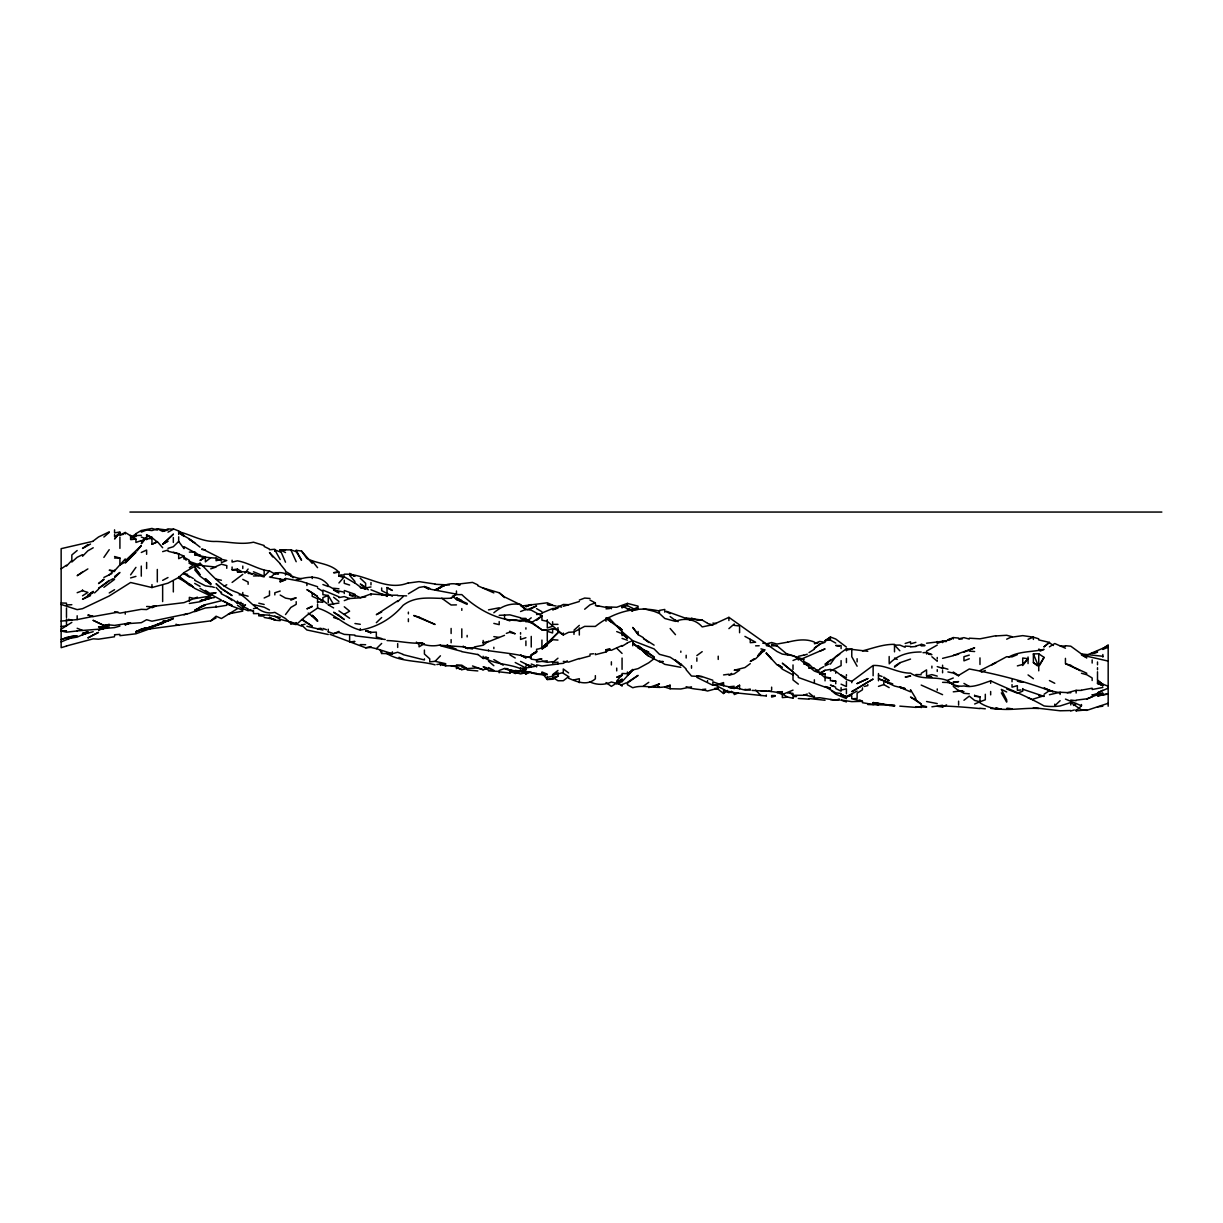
<?xml version="1.0" encoding="UTF-8"?>
<svg xmlns="http://www.w3.org/2000/svg" width="1223" height="1223" viewBox="0 0 1223 1223"><rect width="100%" height="100%" fill="white"/><g stroke="black" fill="none" stroke-linecap="round" stroke-linejoin="round"><path stroke-width="1.5" d="M1039.626 665.281L1044.075 657.408L1038.74 653.785L1033.389 653.908L1033.389 662.637L1037.394 665.801M1044.075 657.408L1038.74 665.893L1033.389 662.637M103.879 557.398L109.229 549.677M830.402 664.12L835.737 656.583L846.423 648.74L867.795 651.293M130.601 574.841L135.936 567.365M285.509 614.558L290.86 607.434L296.195 604.345L296.195 601.67M244.921 573.205L248.116 569.031M137.007 550.992L141.287 545.58L125.25 560.837M1028.054 658.723L1022.718 665.48L1022.718 658.005L1028.054 658.723L1022.718 664.471L1017.368 665.893M119.915 532.402L114.565 538.991L119.915 532.586M338.939 582.974L344.274 576.813L354.96 583.157M632.75 670.112L622.064 681.624L616.713 683.535M125.25 561.969L133.261 554.157M125.25 558.942L114.565 570.805L109.229 570.224L114.565 571.523M632.75 669.394L627.399 675.218L632.75 669.929L638.085 668.629L648.771 662.759L654.106 658.662L654.106 657.47M758.81 654.274L760.951 651.951M66.485 566.066L71.836 560.424L71.836 554.967L77.171 550.518M557.963 632.536C551.313 638.559 546.345 648.221 536.591 649.275L536.591 652.012L531.241 655.039L536.591 651.355L531.241 655.039L536.591 652.195L531.241 654.917M424.412 650.055L424.412 654.03L429.747 658.83L429.747 661.857L435.098 661.322L440.433 655.803M757.74 655.559L763.626 651.064M82.522 556.266L87.857 550.809L93.208 547.782M114.565 577.868L119.915 572.471L114.565 576.507M557.963 632.903L541.927 647.976L541.927 640.072M330.027 634.324L365.646 647.793L370.982 647.441L376.332 648.679L381.668 643.466M253.467 571.768L264.153 576.155L269.488 570.988L274.823 573.893L278.385 573.939M376.332 622.69L381.668 617.523M760.951 653.617L755.615 658.784L750.265 661.444L754.27 658.693M1060.112 700.687L1054.761 705.839L1054.761 704.127M162.644 544.281L173.33 534.252L162.644 544.281L167.994 541.132L162.644 544.097M541.927 648.098L547.277 643.053M1076.133 709.523L1076.133 710.838L1081.468 705.793L1081.468 704.54M94.538 592.91L98.543 589.211M397.689 601.67L403.04 596.748M573.984 630.227L579.32 625.366M270.818 577.501C279.532 565.989 291.013 578.448 301.546 578.586M557.963 640.072L552.613 639.66L541.927 649.046L547.277 645.484L541.927 648.205M71.836 562.03L77.171 557.275L82.522 554.661M541.927 647.793L545.932 644.231M109.229 574.841L114.565 570.163M103.879 537.035L109.229 532.402M119.915 635.685L135.936 633.789L151.958 628.026L146.622 629.341L210.723 620.856L216.074 616.224L221.409 618.532L237.43 608.687M728.908 628.622L734.243 623.99L734.243 625.366L739.579 626.008M232.095 582.438L242.781 574.367M541.927 661.276L547.277 662.285L552.613 661.689L552.613 662.759L557.963 658.188M125.25 563.1L135.936 552.353L125.25 562.259M103.879 579.121L98.543 583.57L103.879 579.656M622.064 681.624L622.064 679.254L616.713 683.703L616.713 681.028L622.064 674.806L616.713 677.236L622.064 675.463L622.064 673.491L627.399 673.674L632.75 669.929M584.67 609.222L590.006 604.819L595.356 602.924L595.356 603.872M1049.426 642.396L1044.075 646.784L1049.426 642.396L1038.74 639.904M536.591 620.367L541.927 616.04M830.402 660.023L825.051 664.303L839.742 654.198M814.365 648.511L819.716 644.292L814.365 648.037M557.963 670.464L552.613 674.622L552.613 676.288L547.277 677.297M963.953 700.259L969.289 696.116L974.639 700.443L979.975 701.757L985.31 699.785L985.31 694.267M221.409 560.96L216.074 558.116L210.723 557.749L205.388 561.846L205.388 556.924L194.702 554.783L194.702 552.062L189.351 552.108M568.634 672.91L563.299 668.981L563.299 673.323L568.634 676.64L563.299 680.737L557.963 680.737L553.943 678.199M714.66 688.748L718.222 689.344L723.557 693.502L727.563 690.429M889.167 663.829C897.575 654.764 909.3 651.859 921.209 652.012M894.502 667.208L899.838 663.111M93.208 541.009L98.543 536.973L109.229 531.867M111.905 573.541L103.879 577.455M109.229 580.849L98.543 588.446L109.229 580.375M114.565 579.366L103.879 587.315M451.119 598.169L456.454 594.133L451.119 598.169C434.761 599.499 417.364 594.271 403.04 605.354C392.109 618.303 377.066 627.353 360.296 630.105C344.259 625.993 333.115 612.433 317.567 608.091L306.881 615.322L296.195 624.586L290.86 623.638L285.509 618.532L274.823 612.356C258.282 616.254 250.073 598.72 237.43 592.589C221.424 587.422 211.503 574.535 200.037 563.207L184.016 572.593L178.68 577.455L167.994 583.157L151.958 587.544L130.601 582.5L109.229 595.983L82.522 608.687L77.171 609.635L61.15 604.468M488.512 641.204L483.161 645.24L474.264 646.967M527.235 620.856L531.241 617.814M499.198 671.84L509.884 673.078L512.544 671.091M93.208 591.412L87.857 595.326L93.208 591.58M696.85 655.574L702.185 651.66M750.265 663.646L744.929 667.559L734.243 670.235L739.579 670.173L734.243 673.858L728.908 675.218L731.568 673.414M1073.458 705.488L1076.133 703.531L1081.468 705.793M71.836 622.385L61.15 629.157M87.857 544.632L82.522 548.439L90.533 544.036M627.399 683.061L638.085 675.402L627.399 682.342L627.399 684.712L632.75 687.739C645.071 683.749 657.882 690.506 670.143 685.247L670.143 688.748L680.829 688.992L691.499 686.852M846.423 647.089L835.737 639.018L830.402 637L825.051 640.791L830.402 639.598L825.051 640.669L830.402 637.351M131.931 536.698L135.936 533.885M141.287 541.132L146.622 537.401L141.287 543.624L146.622 536.866L146.622 539.71M408.375 593.782L419.061 587.437L424.412 586.536L428.417 588.813M595.356 653.617L595.356 654.687L606.027 651.951L610.048 649.153M825.051 670.296L819.716 673.017L819.716 674.026L825.051 670.296L830.402 669.394L835.737 671.305L846.423 679.499L851.774 681.333L873.13 665.48C885.926 664.808 897.529 673.231 910.524 673.139C921.943 680.875 935.901 675.585 947.917 680.798A18.758 18.758 0 0 0 963.953 685.965C973.309 688.06 982.008 683.581 990.661 680.859C1008.639 689.13 1026.861 696.101 1044.075 705.961A60.401 60.401 0 0 0 1060.112 705.961L1070.782 702.522L1081.468 709.936L1086.819 710.364L1108.176 703.286M61.15 568.848L66.485 565.179M82.522 571.997L77.171 575.681L87.857 568.909M162.644 622.446L165.319 620.611L151.958 627.491L141.287 630.044L145.292 627.949L135.936 631.71L141.287 629.631M547.277 643.344L552.613 639.66M643.436 686.027L648.771 682.342M937.246 645.071L926.56 651.125M1044.075 694.267L1049.426 690.598L1060.112 692.784M189.351 567.732L194.702 564.109L194.702 565.225L200.037 568.557M242.781 604.116L237.43 601.915L242.781 606.837L245.456 605.033M958.603 675.402L969.289 668.981C996.531 674.072 1023.361 680.814 1049.426 690.598M205.388 556.924L200.037 560.486L205.388 557.214L210.723 557.749M894.502 666.321L899.838 662.759L910.524 659.075M809.03 652.608L814.365 649.168M921.209 673.323L926.56 669.883L926.56 675.57M991.991 664.624L1006.682 656.705L1012.033 656.873L1017.368 654.626M82.522 595.8L87.857 592.421L82.522 590.694L77.171 592.712M93.208 592.589L82.522 599.301L90.533 595.647M616.713 683L611.378 686.378L606.027 682.572M801.019 659.228L825.051 648.863L819.716 651.355M119.915 533.304L114.565 536.622L114.565 534.482M269.488 576.981L280.174 579.06L280.174 581.796L285.509 578.464L301.546 581.491L317.567 586.719M567.304 660.848L563.299 663.34L557.963 663.768M622.064 646.31L627.399 642.992M867.795 682.037L857.109 688.625M857.109 691.071L846.423 696.713L841.088 694.74L846.423 697.064L851.774 695.046L846.423 696.758L841.088 694.74M1049.426 646.845L1054.761 643.527L1065.447 648.205M109.229 592.956L114.565 589.685M436.428 589.822C443.169 584.777 451.822 581.873 460.016 585.083L456.454 584.288L472.491 582.393L477.826 584.884M245.456 604.819L242.781 606.425L248.116 608.916L248.116 610.338L253.467 610.934L253.467 613.61L258.802 613.61L258.802 615.918L264.153 615.628L260.591 615.505M424.412 643.634L419.061 646.845L419.061 644.704L416.386 642.075M493.847 612.769C501.659 606.226 510.327 602.694 520.57 604.529L525.905 609.39L531.241 610.17L541.927 615.979L541.927 620.199L547.277 621.33L563.299 634.92L568.634 632.306L573.984 631.955L584.67 626.375L595.356 626.421C613.686 611.775 636.495 605.706 659.457 611.057M622.064 645.484L611.378 650.284L606.027 649.749L606.027 651.951M739.579 685.247L734.243 688.457L728.908 687.326L734.243 688.457L739.579 685.247L739.579 688.748L744.929 690.062L750.265 689.053M436.428 589.731L445.768 584.64L440.433 586.719L443.995 585.97M344.274 614.267L349.625 611.179L344.274 606.776M568.634 678.245C577.118 681.975 587.193 686.042 595.356 678.841L595.356 675.631M119.915 564.995L123.92 562.718M557.963 672.482L557.963 676.227L552.613 679.254L547.277 679.545L542.997 674.087M855.779 689.39L851.774 691.652L873.13 679.071L869.125 681.303M110.559 580.099L113.235 578.617M224.084 586.245L226.759 584.762M556.618 673.047L552.613 675.279L563.299 672.543M991.991 664.746L995.996 662.514L979.975 670.586M167.994 532.173L173.33 529.269L167.994 528.902L162.644 531.394L157.308 528.84L151.958 530.568L146.622 529.972L141.287 532.112M210.723 620.856L216.074 617.936M731.568 691.27L728.908 692.722L723.557 690.292L723.557 693.502M1108.176 688.152L1097.505 692.845L1102.84 690.292M162.644 580.375L167.994 577.516M150.628 607.434L146.622 609.574L141.287 609.329L119.915 613.136L114.565 611.714M197.377 597.16L184.016 602.633L151.958 606.547L151.958 607.785L155.963 606.058M541.927 615.979L531.241 622.752L521.9 620.214M819.716 668.813L823.721 666.673M937.246 706.267L942.581 707.032L946.587 704.891M523.23 669.852L520.57 671.244L515.219 670.418L515.219 671.595L509.884 669.929L509.884 673.078M654.106 686.669L659.457 683.886L648.771 687.571M768.075 691.026L776.972 692.31L782.323 694.511L793.008 690.124M830.402 671.06L841.088 665.602L841.088 660.619M151.958 544.281L157.308 542.018L151.958 537.631L151.958 544.281L157.308 541.544L162.644 547.721M204.042 605.095L200.037 607.143L205.388 604.697L221.409 600.722M397.689 600.845L376.332 614.68L381.668 612.066M618.058 681.303L622.064 679.254M312.217 606.195L306.881 608.855L312.217 606.669M531.241 608.626L536.591 605.951L527.235 609.65M760.951 652.547L763.626 651.202M184.016 559.125L184.016 556.098L178.68 558.697L178.68 553.958L167.994 551.221L167.994 550.044L162.644 551.634M87.857 632.429L77.171 637.107L66.485 638.956L71.836 637.473L61.15 641.922M135.936 632.062L141.287 629.448L135.936 631.588M162.644 622.813L166.649 620.856M114.565 529.849L114.565 532.876L119.915 531.99L119.915 535.017L125.25 532.464L135.936 539.114L130.601 539.465L130.601 535.261M103.879 627.017L98.543 626.91L103.879 627.323L109.229 624.77L103.879 625.473L93.208 620.367L103.879 625.473L109.229 625.473M128.812 623.226L125.25 623.822L141.287 622.69L146.622 619.725L151.958 621.208L189.351 613.365L198.707 609.727M825.051 665.847L829.056 663.921M167.994 620.428L151.958 626.252M264.153 598.001L269.488 595.509L269.488 590.999M1006.682 639.186L1012.033 636.694L1006.682 635.272L995.996 635.929M141.287 552.475L146.622 550.044L146.622 554.309M521.9 671.228L525.905 674.026L529.911 672.207M942.581 641.922L951.479 639.17L947.917 639.782L953.267 637.58L958.603 638.054M841.088 694.267L846.423 696.713L851.774 694.267M1086.819 655.1L1108.176 646.019L1102.84 648.679L1108.176 644.888L1108.176 706.206M1033.389 699.021L1044.075 695.704M290.86 600.187L296.195 597.818L290.86 599.071L285.509 598.108L280.174 595.035M819.716 673.017L814.365 671.06L798.344 658.295L793.008 655.696L782.323 654.091L776.972 651.477L728.908 617.34L712.871 624.708L702.185 626.91C695.612 619.098 684.605 617.584 675.478 621.376L664.792 618.471L659.457 613.487L654.106 611.347L643.436 608.687M1040.07 651.125L1044.075 649.337C1032.273 652.241 1019.493 650.881 1008.471 657.179M1086.819 699.143L1092.154 696.758M125.25 624.999L129.256 623.271M638.085 607.143L632.75 609.451L632.75 608.259L627.399 605.706L627.399 603.398L638.085 606.134M626.069 682.923L622.064 684.651L622.064 686.088L618.058 683.137M216.074 566.478L221.409 564.216L226.759 565.592M105.224 626.451L109.229 624.77L103.879 626.069L109.229 624.234M328.253 631.771L333.589 633.667L338.939 631.42L338.939 632.367L344.274 634.385L354.96 635.089M764.956 649.841L760.951 651.538L764.513 650.743M1102.84 649.459L1108.176 647.196M974.639 704.005L979.975 701.757M82.522 634.859L87.857 632.658M541.927 613.013L552.613 608.565L557.963 608.152L552.613 609.803L563.299 604.468L568.634 604.697M793.008 660.496L798.344 658.295M981.305 672.115L985.31 670.464M221.409 562.626L226.759 560.486L221.409 559.293L216.074 560.715L216.074 558.116M189.351 603.459L200.037 601.731L210.723 597.527M520.57 611.531L525.905 609.39M504.533 635.333L488.512 641.739L483.161 642.457M627.399 642.809L631.404 641.204M738.249 692.967L734.243 694.572L734.243 692.722L730.681 691.744M1028.054 639.308L1033.389 637.168L1038.74 638.834M947.917 680.141L953.267 678.001M1018.698 692.722L1022.718 691.133L1022.718 688.58M344.274 600.615L349.625 598.536L360.296 597.818L370.982 593.965L381.668 594.73M509.884 671.121L515.219 673.491L518.781 672.115M969.289 658.784L963.953 660.848L963.953 656.705L969.289 655.1M1097.505 651.355L1092.154 653.434L1097.505 652.195L1092.154 653.082M1097.505 694.679L1086.819 698.837L1076.133 700.152M579.32 600.08L584.67 598.062L590.006 598.475M963.953 652.134L974.639 647.854L953.267 655.452L958.603 654.213M563.299 606.302L579.32 601.502M499.198 670.464L504.533 668.507L509.884 670.647L518.781 671.595M953.267 655.696L942.581 658.356M194.702 567.013L200.037 565.118L200.037 563.207M98.543 629.631L103.879 627.735M135.936 631.71L151.958 626.543L148.396 627.582M184.016 614.848L187.578 613.594M146.622 628.332L150.184 627.063M506.322 633.392L509.884 632.123M579.32 658.478L568.634 662.102L563.299 661.383M807.256 694.007L803.694 695.276L793.008 695.276L790.333 693.151M839.299 699.006L835.737 700.259L819.716 697.721L814.365 698.134L814.365 696.055M141.287 540.597L135.936 542.446L135.936 539.175L130.601 539.465M128.812 623.302L125.25 624.525L130.601 622.92L114.565 625.412L109.229 624.892M670.143 685.247L664.792 687.097L670.143 688.748M1070.782 692.784L1060.112 692.249L1049.426 694.74M1081.468 690.414L1076.133 690.353L1067.22 692.784M210.723 568.848L216.074 567.075L201.826 565.592M61.15 621.085L77.171 619.602L93.208 616.392L87.857 615.031L93.208 616.575L118.127 612.142M82.522 633.376L87.857 631.588M98.543 630.044L109.229 626.956M622.064 607.495L625.626 606.302M819.716 644.124L825.051 642.335L819.716 641.448L814.365 643.634L817.927 643.053M878.481 686.378L883.816 684.59L889.167 687.616M280.174 591.045L274.823 592.773L274.823 594.913M456.454 594.607L461.805 594.607C478.3 610.46 502.867 623.791 525.905 619.725L531.241 621.865L541.927 629.876L547.277 630.349L552.613 628.622L557.963 630.166M525.905 637.703L520.57 639.43L520.57 636.464M803.694 655.329L807.256 654.183M723.557 685.721L718.222 684.299L723.557 682.572L723.557 685.721L728.908 686.791L734.243 686.256M167.994 548.378L173.33 546.712L178.68 541.437L184.016 548.668L184.016 546.65L194.702 552.536M552.613 626.314L547.277 627.965L547.277 621.33M905.188 643.466L910.524 641.8L910.524 643.16M93.208 541.254L61.15 548.668L61.15 647.67L66.485 646.08M210.723 594.317L216.074 592.712L210.723 593.124L210.723 594.317L221.409 600.126M280.174 581.796L283.736 580.726M167.994 620.199L173.33 618.593L157.308 625.412L151.958 626.421M157.308 624.938L162.644 623.348L157.308 624.357L160.87 623.317M228.533 613.839L242.781 611.118M627.399 603.398L616.713 607.25L606.027 606.898M130.601 577.929L135.936 576.385M214.285 597.619L205.388 598.597L210.723 598.108L200.037 600.845L203.599 600.05M119.915 626.069L114.565 627.613L100.332 628.821M194.702 611.653L205.388 607.969L216.074 606.96L216.074 605.828M408.375 582.805C386.223 592.039 365.142 573.281 344.274 574.199M606.027 649.749L609.589 648.725M787.658 642.213C796.219 640.042 805.988 638.437 814.365 642.09M915.874 646.08L921.209 644.536M1081.468 690.169L1092.154 688.213M82.522 633.499L87.857 632.001M82.522 634.508L93.208 631.71M233.425 600.111L237.43 603.398L240.992 602.404M380.139 649.994L381.668 653.495L392.354 653.724L397.689 652.241L403.04 654.32M477.826 668.155L483.161 669.761L488.512 668.278M205.388 599.652L210.723 598.23L205.388 598.827M98.543 629.753L103.879 628.332L100.332 628.622M228.533 613.9L232.095 612.952M499.198 607.785L488.512 609.864M524.117 620.428L520.57 621.376L515.219 619.786M515.219 662.514L525.905 668.033L536.591 666.076M766.301 643.94L771.637 642.518L776.972 644.062L787.658 642.151M775.199 696.116L771.637 697.064L771.637 695.52L775.199 695.597M1070.782 710.945L1074.344 709.997M328.253 604.651L338.939 603.046M816.154 670.556L819.716 669.638M1092.154 689.527L1102.84 687.448M301.546 625.06L305.108 624.189M333.589 633.667L338.939 632.367M525.905 672.604L520.57 673.919L515.219 672.375L515.219 673.491M926.56 643.222L942.581 641.326L937.246 643.405L937.246 641.509M1097.505 706.909L1102.84 706.206M162.644 531.394L166.206 530.568M232.095 562.091L237.43 560.837C248.636 562.687 258.236 569.78 269.488 570.988M216.074 607.021L226.759 605.293M253.467 608.687L257.029 607.846M798.344 656.338L803.694 655.1M864.233 686.439L867.795 685.599L867.795 684.483M365.646 647.793L370.982 646.615M527.679 657.072L531.241 656.277L531.241 659.136L536.591 659.961L541.927 658.952L536.591 659.671M573.984 679.912L579.32 678.719L579.32 682.694M440.433 644.827C433.431 646.784 425.757 645.606 419.061 642.992L422.623 642.916M622.064 606.608L627.399 605.477M579.32 658.83L590.006 655.925L590.006 654.091L593.568 653.77M557.963 676.227L552.613 677.359L552.613 679.254L549.051 678.78M873.13 704.479L878.481 703.347L873.13 702.583L873.13 704.479L862.444 702.705L862.444 701.329L859.784 699.969M151.958 606.547L155.52 605.828M522.343 605.951L547.277 602.801L552.613 605.125L547.277 604.468L556.175 606.042M953.267 682.694L958.603 681.624L953.267 681.93M119.915 535.017L123.477 534.344M166.206 620.764L162.644 621.437L167.994 621.024L173.33 618.303M365.646 587.193L360.296 584.044L365.646 587.973L370.982 586.964M408.375 583.035L419.061 581.613L435.098 584.044M338.939 597.588L344.274 596.579L349.625 598.536M939.019 705.931C952.503 706.145 966.384 707.307 979.975 708.576M1108.176 693.624L1097.505 695.933L1106.402 694.374M1086.819 709.875L1076.133 710.838M328.253 585.114C319.937 574.55 307.325 576.66 296.195 580.008M143.06 628.729L146.622 628.087M846.423 650.055L851.774 649.107M915.874 706.68L926.56 707.215M239.219 594.852L242.781 594.256L242.781 592.482M66.485 645.958L93.208 638.834L98.543 639.186L114.565 636.755M536.591 614.558L541.927 613.671M436.871 664.532L440.433 663.936M456.454 667.146L461.805 669.638L467.14 668.752L461.805 667.085M77.171 630.946L66.485 632.184L61.15 630.992L66.485 630.885L61.15 631.297M862.444 650.881C873.069 648.19 883.358 644.139 894.502 644.353M782.323 691.652L776.972 692.493L782.323 691.652L782.323 697.599L787.658 697.125L793.008 698.195M397.689 595.204L381.668 595.265M632.75 609.696L627.399 609.222L632.75 610.231L638.085 609.451L638.085 608.32M910.524 643.818L915.874 642.335M839.299 700.168L830.402 699.556M962.165 690.796L953.267 691.836M921.209 706.619L915.874 707.383L899.838 706.145M232.095 567.013L232.095 569.796L237.43 569.092L241.435 571.447M365.646 596.931L360.296 597.634L354.96 595.204L349.625 595.142L349.625 593.552M477.826 667.865L467.14 668.568L461.805 665.19L456.454 664.884M723.557 674.928L728.908 674.209M1012.033 637.168L1022.718 635.624L1033.389 637.168L1033.389 639.43M61.15 626.482L66.485 625.84L66.485 618.945M483.161 657.821L486.723 657.393M547.277 660.802L536.591 661.979L536.591 660.206M1038.74 708.514C1019.202 707.169 997.448 714.156 979.975 702.812M422.623 643.069C410.729 643.909 399.095 640.883 387.018 640.562M477.826 654.381L483.161 658.478L488.512 657.882L484.95 657.21M552.613 662.759L557.963 662.163L557.963 663.997L541.927 666.015L536.591 664.838L536.591 666.963M509.884 671.473L515.219 670.892M702.185 689.527L705.747 689.13M146.622 538.93L151.958 538.41M696.85 677.359L712.871 685.308L718.222 684.773M269.488 549.739L274.823 549.265M77.171 630.885L98.543 629.218M349.625 641.983L354.96 641.509L349.625 641.861L349.625 635.929M1020.93 689.971L1017.368 690.292L1017.368 685.66L1012.033 687.143L1012.033 684.651M269.488 615.154L258.802 614.68M606.027 608.855L609.589 608.58M527.679 672.467L531.241 672.191M910.524 646.906L915.874 646.493M922.998 652.7L926.56 652.425L931.895 654.626L928.333 654.229M119.915 634.385L114.565 634.737L114.565 635.563M499.198 615.322L509.884 614.848L520.57 617.768M135.936 535.613L141.287 535.322M280.174 550.044L285.509 549.739M995.996 635.685L979.975 638.834L969.289 638.177M712.871 680.263L702.185 676.64L691.499 676.044L686.164 669.761M714.66 688.35L718.222 688.152L707.536 691.01C700.443 688.839 693.196 689.833 686.164 686.669M771.637 691.423L752.053 690.399M853.547 698.685L857.109 698.486L857.109 693.151L862.444 689.818L862.444 687.861M1070.782 710.532L1060.112 710.777L1033.389 707.689M71.836 604.697L66.485 604.942L66.485 603.153L61.15 602.985M716.433 623.547L712.871 623.103M762.739 643.145L768.961 644.093M477.826 670.938L467.14 669.99M385.23 639.491L354.96 635.807M924.771 645.775L921.209 645.897L921.209 644.169L924.771 645.209M819.716 674.026L825.051 673.858L825.051 677.71L830.402 677.955L830.402 680.676L835.737 681.15L835.737 683.764M194.702 565.225L200.037 565.118M237.43 569.092L237.43 571.814L248.116 571.875L252.121 574.413M253.467 575.972L258.802 575.85L253.467 573.663L248.116 573.419M456.454 604.881L451.119 605.003L441.763 598.23M366.976 630.625L370.982 632.903L365.646 630.762L370.982 632.367L376.332 632.123L376.332 636.938L381.668 638.544M755.615 645.836L759.177 645.759M522.343 670.433L536.591 674.209L541.927 674.087M435.098 584.288L449.33 584.991M406.602 595.876L397.689 595.677M776.972 645.775L771.637 645.836L771.637 644.292L776.972 645.775L787.658 654.687M894.502 651.828L894.502 645.133L899.838 645.071L905.188 647.257M129.928 512.055L1161.85 512.055M130.601 536.561L135.936 536.561M312.217 563.39L301.546 551.053L296.195 550.335L301.546 560.241L296.195 551.634L290.86 549.861L280.174 549.861L280.174 551.94L274.823 549.861L274.823 551.344M114.565 558.055L119.915 558.055L119.915 564.873M184.016 574.26L187.578 574.26M707.536 623.226L702.185 620.076L686.164 617.997L691.499 620.367L666.581 611.347M557.963 624.357L552.613 624.357L552.613 621.743M646.096 653.174L643.436 651.89L648.771 656.17L659.457 661.689L663.019 661.689M520.57 668.691C508.799 663.707 495.193 664.563 484.507 657.836M461.805 665.893L445.768 665.786L440.433 664.532L440.433 665.48M760.951 690.827L766.301 690.827M796.57 696.59L793.008 696.59L793.008 698.073M798.344 698.486L809.03 699.143M702.185 620.076L696.85 620.015L691.499 618.119M520.57 618.349L525.905 618.41L525.905 619.725M509.884 619.786L515.219 619.893M1102.84 656.277L1081.468 653.969M360.296 644.597L365.646 644.704M915.874 674.561L921.209 674.683M942.581 682.342L947.917 682.465M883.816 704.127L873.13 702.583M146.622 606.486L150.184 606.639M814.365 668.339L809.03 668.094L814.365 668.339L819.716 672.375M547.277 674.622L541.927 674.393L541.927 672.726M718.222 684.299L723.557 684.544M1010.244 708.621L1006.682 708.453L1012.033 708.759M880.254 703.745L894.502 705.732M962.165 639.033L958.603 638.834L963.953 637.642L969.289 639.063M1060.112 645.897L1065.447 646.187M536.591 674.209L545.489 675.02M232.095 569.796L237.43 570.163M905.188 646.08L910.524 646.432M520.57 668.385L525.905 668.752L525.905 669.883M525.905 674.026L525.905 672.91L515.219 670.77M167.994 530.155L157.308 528.84M340.713 574.871L344.274 575.146M237.43 571.814L240.992 572.104M969.289 651.125L974.639 651.538M387.018 653.311L392.354 653.724L392.354 651.828M714.217 684.544L728.908 692.142L766.301 695.994M1065.447 645.713L1070.782 646.187L1086.819 657.882L1081.468 654.978L1108.176 661.093M969.289 693.793L963.953 693.319L958.603 690.292M787.658 692.906L793.008 693.38L793.008 695.276M809.03 698.547L825.051 700.259M333.589 588.263L338.939 588.798M317.567 601.792L322.903 602.327M547.277 630.349L541.927 629.814L525.905 619.251M274.823 620.137L269.488 617.462L274.823 620.137L280.174 620.673M472.491 647.624C491.768 652.363 512.116 652.363 531.241 658.005M979.975 708.285L985.31 708.82M1076.133 700.687L1070.782 700.091L1070.782 700.917M825.051 673.858L819.716 673.261L825.051 677.71M979.975 701.864L979.975 696.82L974.639 696.223L974.639 695.107M472.491 648.985L461.805 646.722L440.433 645.301M990.661 708.392L995.996 708.988M937.246 703.592L926.56 701.513M867.795 704.54L894.502 705.197L894.502 706.145M338.939 576.155L344.274 576.981L338.939 576.155L338.939 571.997L333.589 572.716L338.939 572.181C330.302 563.176 317.307 563.956 306.881 558.468L301.546 551.053M841.088 693.502L835.737 692.845L825.051 686.562L830.402 688.045L825.051 687.097L798.344 677.481L798.344 676.288L782.323 663.172L793.008 671.84M429.747 589.089L456.454 594.133M659.457 661.689L663.019 661.444M680.829 667.33L664.792 664.349L659.457 660.97M531.241 672.604L536.591 673.323M178.68 531.699C191.201 534.696 202.529 542.141 216.074 541.437C228.625 541.682 241.176 544.984 253.467 542.202L264.153 545.519L264.153 546.482L269.488 549.081M493.847 636.633L499.198 637.412M354.96 623.516L360.296 624.296M435.098 661.322L445.768 663.707M186.156 560.195L184.016 557.275L189.351 560.302L189.351 563.268L194.702 564.109M963.953 691.545L958.603 690.705L953.267 686.439M210.723 586.658L205.388 585.832L194.702 580.314L194.702 579.305M894.502 705.9L889.167 705.549M461.805 651.416L440.433 645.713M520.57 604.819L504.533 596.931L499.198 592.773L483.161 588.018M201.826 549.448L205.388 550.044L201.826 548.928M1038.74 695.52L1044.075 696.407L1022.718 689.222M381.668 594.195L387.018 595.081M696.85 675.753L702.185 676.64M744.929 689.344L750.265 690.231M280.174 617.462L269.488 615.383M274.823 619.419L264.153 617.462M488.512 670.892L499.198 671.427L499.198 672.788M974.639 695.872L979.975 696.82M365.646 588.553L360.296 587.606L365.646 588.982L360.296 586.964L354.96 582.974M832.175 680.523L835.737 681.15M803.694 694.679L814.365 697.293L809.03 692.967M734.243 687.8L739.579 688.748M509.884 669.929L513.446 670.571M451.119 665.847L454.681 666.474M194.702 554.783L200.037 555.792L194.702 552.062M274.823 572.945L278.385 573.618M825.051 676.946L830.402 677.955M622.064 684.895L611.378 681.991C604.758 685.094 596.595 685.14 590.006 681.93M306.881 626.252L322.903 630.044M508.095 668.706L504.533 668.507M947.917 671.947L953.267 673.017L958.603 675.876M841.088 700.152L846.423 701.926M947.917 682.572L953.267 683.703L953.267 685.369M803.694 663.997L809.03 665.129M280.174 579.06L285.509 580.191L285.509 578.464M216.074 579.121L221.409 580.252M946.143 641.647L942.581 640.852L942.581 642.625M839.299 646.279L835.737 645.484L841.088 645.606L841.088 648.572M611.378 608.442L595.356 605.354L598.918 606.195M892.729 683.902L878.481 678.78L889.167 683.107L883.816 680.921M995.996 708.102L1001.347 709.294L995.996 708.102L995.996 709.111M461.805 651.66L477.826 654.565M456.454 667.682L461.805 669.638M68.274 619.342L71.836 620.137M632.75 610.231L627.399 608.978L632.75 611.118L622.064 606.134L622.064 607.907M766.301 645.606L769.863 646.432M493.847 623.394L499.198 624.647L499.198 621.559M258.802 603.214L264.153 604.468M926.56 706.68L921.209 705.304L921.209 707.628M151.958 537.035L146.622 535.674L150.628 537.325M258.802 575.559L264.153 576.92M424.412 586.536L429.747 588.324M242.781 594.791L248.116 596.212M376.332 648.679L392.354 653.724M435.098 664.838C419.092 660.496 401.45 662.209 387.018 653.724M1081.468 673.261L1086.819 674.744L1092.154 677.955L1092.154 680.508M1076.133 703.531L1065.447 699.082M937.246 676.105L931.895 674.622L926.56 675.983L931.895 677.236L926.56 675.753M955.041 685.858L958.603 686.852M707.536 623.455L712.871 624.938M760.951 648.863L764.513 649.856M874.919 703.959L878.481 704.952M370.982 589.807L387.018 596.151M173.33 552.23L178.68 553.713M365.646 630.762L370.982 632.245M486.723 667.773L483.161 666.795L488.512 670.173L493.847 670.357L488.512 667.559M1052.988 691.744L1044.075 688.045L1052.988 691.652M851.774 698.776L862.444 701.329L851.774 701.635L841.088 700.03M184.016 535.429L178.68 530.981L173.33 528.84M522.343 668.308L525.905 669.348L520.57 671.244L520.57 667.804M114.565 556.511L119.915 558.055M328.253 634.508L306.881 629.983L301.546 624.938M344.274 590.51L354.96 594.256M198.264 564.522L189.351 561.495M210.723 586.367L214.285 587.437M1038.74 695.214L1042.302 696.33M452.449 596.09L456.454 599.484L460.016 600.585M937.246 666.611L942.581 668.339M833.964 686.271L830.402 685.125L835.737 687.204M349.625 585.053L344.274 583.34L344.274 580.191M157.308 530.155L151.958 528.428L141.287 530.507L135.936 533.656L135.936 535.429M333.589 617.523L338.939 619.251M942.581 667.62L947.917 669.226M557.963 605.951L561.525 607.143M622.064 638.421L627.399 640.195M249.905 609.742L253.467 610.934M921.209 685.079L942.581 694.679M1108.176 686.256L1098.835 682.617M1097.505 681.807L1097.505 683.474L1102.84 685.369L1097.505 681.685L1102.84 685.843M1006.682 688.992L1017.368 693.151M878.481 675.218L882.043 676.487M905.188 689.053L899.838 686.669M718.222 683.703L712.871 681.807L712.871 685.308M338.939 596.809L322.903 590.097M472.491 665.954L483.161 669.761M322.903 628.439L326.465 629.707M296.195 623.516L280.174 619.358L274.823 616.102M226.759 603.994L232.095 605.889L226.759 602.924L232.095 606.195L242.781 610.109M349.625 595.142L353.187 596.457M205.388 550.518L221.409 558.651M141.287 537.035L146.622 538.991M253.467 604.651L264.153 607.204L269.488 609.987M1028.054 697.829L1033.389 699.846M787.658 654.03L803.694 659.365M509.884 620.902L504.533 618.884L504.533 614.97M322.903 584.518L328.253 586.536M1097.505 683.474L1102.84 685.553M1049.426 680.554L1054.761 683.29M616.713 631.588L622.064 633.667L627.399 638.299M638.085 648.098L641.647 649.474M531.241 663.997L534.803 665.388M456.454 649.275L447.114 645.316M403.04 654.626L424.412 659.961L424.412 658.83M643.436 649.933L648.771 652.073L643.436 650.116L638.085 645.775L654.106 657.057L643.436 649.642M178.68 553.958L184.016 556.098M77.171 628.27L82.522 630.411M646.096 653.342L632.75 643.527M301.546 626.13L296.195 623.929L296.195 622.568M193.372 586.948L189.351 585.297L178.68 576.568M242.781 608.565L248.116 610.751M461.805 601.135L467.14 603.398M456.454 599.484L467.14 604.407M541.927 671.947L547.277 674.209M176.005 624.234L178.68 625.366M531.241 666.795L520.57 661.383M841.088 684.177L846.423 686.562L846.423 681.456M440.433 663.401L445.768 665.786L445.768 664.884M189.351 563.268L192.026 564.46M399.034 657.286L403.04 659.075M193.372 578.525L184.016 573.251M1038.74 649.107L1041.415 650.315M350.955 574.565L354.96 576.385L349.625 573.358M202.712 557.367L200.037 556.144L200.037 554.722M883.816 678.184L889.167 680.676L883.816 677.114M525.905 657.592L520.57 655.1L525.905 658.066L525.905 656.705M463.135 646.34L467.14 648.205L472.491 647.793L467.14 648.45L463.135 646.386M232.095 599.362L221.409 593.843L221.409 592.115M232.095 605.354L228.089 603.489L232.095 605.66M1006.682 691.958L1001.347 689.405L1006.682 699.846L1006.682 702.109L1001.347 692.845M883.816 680.982L894.502 686.027L905.188 688.625L899.838 687.265L910.524 691.836L910.524 689.757L915.874 698.486M648.771 642.518L643.436 638.421L654.106 645.133M521.9 670.938L525.905 672.91M894.502 658.066L897.178 659.396M835.737 688.518L841.088 691.178M846.423 698.608L835.737 694.16L831.732 690.903M477.826 585.771L493.847 592.895M424.412 586.902L428.417 588.905M511.214 631.787L515.219 633.789L509.884 632.429L509.884 631.114M285.509 552.536L280.174 549.861L285.509 562.198M242.781 579.366L248.116 582.026L248.116 584.288M205.388 580.726L210.723 583.447L205.388 578.831L210.723 584.518M200.037 588.385L210.723 594.913M841.088 674.974L846.423 677.771M793.008 674.867L782.323 669.164L778.317 665.113M456.454 597.94L461.805 600.722L456.454 597.757M531.241 667.269L525.905 664.471L531.241 665.847M392.354 596.212L381.668 590.633L381.668 587.973M180.01 533.58L189.351 538.884L200.037 547.124M666.138 611.531L670.143 613.671M590.006 600.08L595.356 602.924M835.737 643.053L830.402 640.133L830.402 637M744.929 636.403L755.615 642.213L750.265 642.687L750.265 639.308M328.253 585.955L333.589 588.859M387.018 587.483L392.354 590.464L387.018 587.789L387.018 593.43M194.702 583.402L200.037 586.367M963.953 683.412L969.289 686.439M493.847 659.61L499.198 662.637M1086.819 673.261L1076.133 668.385L1080.138 670.708M782.323 694.037L787.658 697.125M638.085 634.141L632.75 627.43L638.085 634.615L643.436 637.703M285.509 571.401L290.86 574.489L290.86 576.278M328.253 604.819L333.589 607.907M209.393 593.017L205.388 590.403M536.591 608.626L541.927 611.76M509.884 654.855L515.219 658.005M499.198 662.82L503.203 665.174M312.217 592.773L306.881 589.624L317.567 596.518L312.217 592.773L312.217 596.335L317.567 598.766L317.567 602.74M675.478 620.076L678.154 621.712M151.958 537.875L146.622 534.604L146.622 535.903M317.567 588.08L322.903 591.412L322.903 594.668L328.253 595.509L333.589 604.407M557.963 631.527L563.299 634.92L563.299 633.01M338.939 610.873L349.625 618.242M333.589 589.394L338.939 592.834L333.589 590.097L344.274 592.115L344.274 593.552M184.016 573.663L189.351 577.103M675.478 660.68L670.143 657.179L659.457 654.32L654.106 648.924L632.75 640.669L622.064 631.71L608.702 617.493M365.646 588.018L368.322 589.776M192.026 585.741L189.351 583.983L194.702 588.385L210.723 595.983L194.702 598.597L189.351 597.344L189.351 601.196M178.68 578.234L189.351 584.105L180.01 577.18M1049.426 642.809L1053.431 645.484M953.267 672.008L958.603 675.57M675.478 660.741L680.829 664.303L675.478 660.023M210.723 584.105L200.037 576.155L194.702 569.857M620.718 628.653L616.713 625.717L622.064 629.814L606.027 618.471M611.378 621.559L606.027 617.875L611.378 621.865L607.372 618.303M222.739 589.241L232.095 595.57L221.409 588.798L216.074 583.692L221.409 588.324M778.317 664.701L782.323 667.498L776.972 664.838L766.301 653.204M237.43 605.232L242.781 608.978M1028.054 674.928L1033.389 678.719M184.016 536.026L180.01 533.136L184.016 536.438M1097.505 680.447L1102.84 684.36L1097.505 680.08M670.143 616.575L675.478 620.489M301.546 619.541L312.217 626.191L302.876 619.847M638.085 646.967L632.75 642.992L638.085 647.15M226.759 596.396L232.095 600.493M798.344 684.116L793.008 679.973L793.008 673.491M616.713 625.717L622.064 629.876M333.589 597.221L338.939 601.441M308.211 613.075L312.217 616.285M326.908 603.566L322.903 600.31L322.903 597.588L328.253 595.448L328.253 602.801M931.895 656.766L937.246 661.215L937.246 660.374M622.064 633.85L627.399 638.36M488.512 661.154L493.847 665.725M312.217 616.392L317.567 620.963L314.357 617.493M643.436 651.416L648.771 656.17L643.436 651.232M499.198 592.773L504.533 597.588M675.478 660.496L680.829 665.419M360.296 578.296L365.646 583.279L365.646 587.667M205.388 578.831L210.723 583.814M680.829 663.936L686.164 668.981M951.922 684.085L947.917 680.798M616.713 648.205L622.064 653.434M656.782 684.773L659.457 687.448M280.174 563.635L269.488 552.536L272.698 556.908M813.035 668.171L809.03 664.12L803.694 661.383L803.694 658.952M755.615 690.124L760.951 695.581M216.074 587.483L221.409 593.017M766.301 653.495L771.637 659.075L766.301 652.837M894.502 645.133L899.838 650.758M627.399 637.825L622.064 631.955L627.399 638.054M290.86 575.437L293 577.791M189.351 561.082L192.561 564.705M670.143 628.5L675.478 634.676M349.625 575.33L354.96 581.491M312.217 561.021L317.567 567.671M280.174 563.986L285.509 570.637M194.702 567.61L200.037 574.734L195.772 568.649M857.109 666.199L851.774 656.705L851.774 648.863M274.823 549.861L280.174 559.538M290.86 549.861L296.195 561.724M1033.389 653.908L1038.067 665.236M1102.84 654.504L1102.84 657.118M1097.505 661.979L1097.505 664.777M1097.505 667.743L1097.505 669.761M1097.505 671.779L1097.505 679.912M1092.154 659.9L1092.154 663.049M1076.133 690.353L1076.133 693.028M1070.782 702.522L1070.782 704.952M1065.447 658.356L1065.447 663.172M1060.112 692.249L1060.112 694.45M1038.74 653.785L1038.74 670.831M1028.054 656.996L1028.054 663.585M1012.033 679.85L1012.033 681.746M990.661 680.859L990.661 683.351M990.661 691.484L990.661 694.863M979.975 657.882L979.975 664.471M958.603 701.161L958.603 705.136M953.267 637.58L953.267 639.018M942.581 665.19L942.581 669.042M942.581 670.647L942.581 672.788M942.581 707.032L942.581 705.258L931.895 706.802M937.246 657.47L937.246 658.784M937.246 669.7L937.246 671.427M937.246 688.931L937.246 690.231M931.895 666.138L931.895 668.033M926.56 652.425L926.56 654.03M889.167 656.522L889.167 662.637M883.816 682.465L883.816 684.59M878.481 673.552L878.481 680.798M873.13 666.673L873.13 675.753M857.109 658.723L857.109 661.918M851.774 681.333L851.774 682.694M851.774 696.346L851.774 698.364M846.423 648.74L846.423 650.819M846.423 658.417L846.423 662.637M846.423 674.683L846.423 675.983M846.423 693.731L846.423 688.87L841.088 690.062L841.088 687.616M835.737 671.305L835.737 673.261M825.051 678.903L825.051 680.859M814.365 679.789L814.365 682.694M798.344 658.066L798.344 660.023M793.008 664.945L793.008 669.516M771.637 687.143L771.637 689.818M766.301 694.985L766.301 695.749M739.579 627.261L739.579 632.719M728.908 617.34L728.908 620.55M728.908 691.24L728.908 692.142M718.222 656.17L718.222 659.426M707.536 680.615L707.536 681.517M696.85 657.882L696.85 661.215M691.499 665.664L691.499 668.217M686.164 655.268L686.164 658.005M680.829 651.125L680.829 652.302M664.792 612.188L664.792 609.451L659.457 610.399L659.457 612.601M638.085 631.481L638.085 634.615M632.75 641.387L632.75 645.775M627.399 672.008L627.399 673.674M622.064 633.667L622.064 635.624M622.064 658.066L622.064 669.348M616.713 668.094L616.713 670.892M611.378 607.556L611.378 608.687M611.378 661.811L611.378 664.945M606.027 619.419L606.027 621.269M579.32 627.919L579.32 635.027M573.984 632.306L573.984 634.385M568.634 676.64L568.634 677.42M557.963 627.613L557.963 631.42M552.613 628.974L552.613 632.964L547.277 631.358L547.277 641.142M547.277 619.725L547.277 620.856M547.277 676.472L547.277 679.545M531.241 636.403L531.241 647.028M525.905 619.954L525.905 621.865M525.905 627.796L525.905 629.096M525.905 640.974L525.905 645.606M525.905 666.076L525.905 668.033M520.57 632.658L520.57 634.141M493.847 647.257L493.847 648.633M488.512 649.872L488.512 650.758M483.161 640.439L483.161 643.879M483.161 656.277L483.161 658.478M467.14 635.394L467.14 636.938M461.805 608.565L461.805 610.338M461.805 628.867L461.805 637.58M456.454 590.999L456.454 593.843M456.454 666.795L456.454 668.691M451.119 628.439L451.119 633.499M451.119 639.598L451.119 642.809M408.375 612.127L408.375 613.839M408.375 618.838L408.375 621.62M397.689 643.634L397.689 647.441M387.018 593.659L387.018 596.457M381.668 650.682L381.668 653.495M370.982 582.5L370.982 584.884M370.982 593.965L370.982 595.265M360.296 628.561L360.296 630.105M354.96 595.204L354.96 596.87M328.253 629.218L328.253 632.001M317.567 604.284L317.567 608.091M312.217 576.629L312.217 578.586M306.881 583.218L306.881 585.527M296.195 550.335L296.195 551.634M290.86 622.033L290.86 624.112M285.509 573.128L285.509 575.085M264.153 570.331L264.153 576.155M242.781 566.066L242.781 568.496M242.781 603.551L242.781 606.837M237.43 601.028L237.43 603.398M232.095 560.18L232.095 561.189M226.759 566.066L226.759 568.313M178.68 530.981L178.68 534.482M178.68 536.805L178.68 542.079M173.33 537.57L173.33 542.446M173.33 581.613L173.33 591.947M162.644 585.297L162.644 601.563M157.308 569.444L157.308 581.919M151.958 584.579L151.958 587.544M146.622 562.442L146.622 568.557M141.287 566.066L141.287 576.155M125.25 532.464L125.25 534.008M125.25 612.356L125.25 614.145M119.915 537.096L119.915 548.378M103.879 625.473L103.879 627.323M82.522 589.807L82.522 590.694M77.171 615.75L77.171 619.602M66.485 607.969L66.485 617.401M93.208 634.982L87.857 637.947L98.543 632.367L93.208 634.982M200.037 607.434L194.702 610.231L205.388 605.003L200.037 607.434M867.795 678.597L857.109 683.581L867.795 678.597M440.433 587.376L435.098 589.868L440.433 587.483M531.241 604.529L525.905 606.669L531.241 604.59M66.485 637.535L61.15 639.553L71.836 636.22L77.171 635.807L66.485 637.535M910.524 676.044L905.188 676.992L910.524 676.105M1102.84 693.258L1092.154 694.924L1102.84 693.258M205.388 599.958L201.826 600.233L205.388 599.958M321.129 628.5L317.567 628.744L321.129 628.469M472.491 648.159L467.14 648.389L472.491 648.159M146.622 628.622L141.287 628.744L146.622 628.744M1022.718 681.991L1017.368 681.211L1022.718 682.037M1070.782 665.358L1065.447 663.707L1076.133 668.629L1070.782 665.358M419.061 617.172L413.726 615.505L435.098 624.464L419.061 617.172M226.759 602.74L222.739 600.921L226.759 602.801M451.119 647.15L447.114 645.056L451.119 647.196M915.874 699.908L910.524 697.064L921.209 704.066L915.874 699.908M338.939 615.322L333.589 612.249L344.274 619.541L338.939 615.322M322.903 601.028L317.567 597.695L322.903 601.089M194.702 542.92L189.351 539.297L194.702 542.92M525.905 609.513L520.57 605.354L525.905 609.574M317.567 620.963L312.217 615.215L317.567 621.085"/></g></svg>
